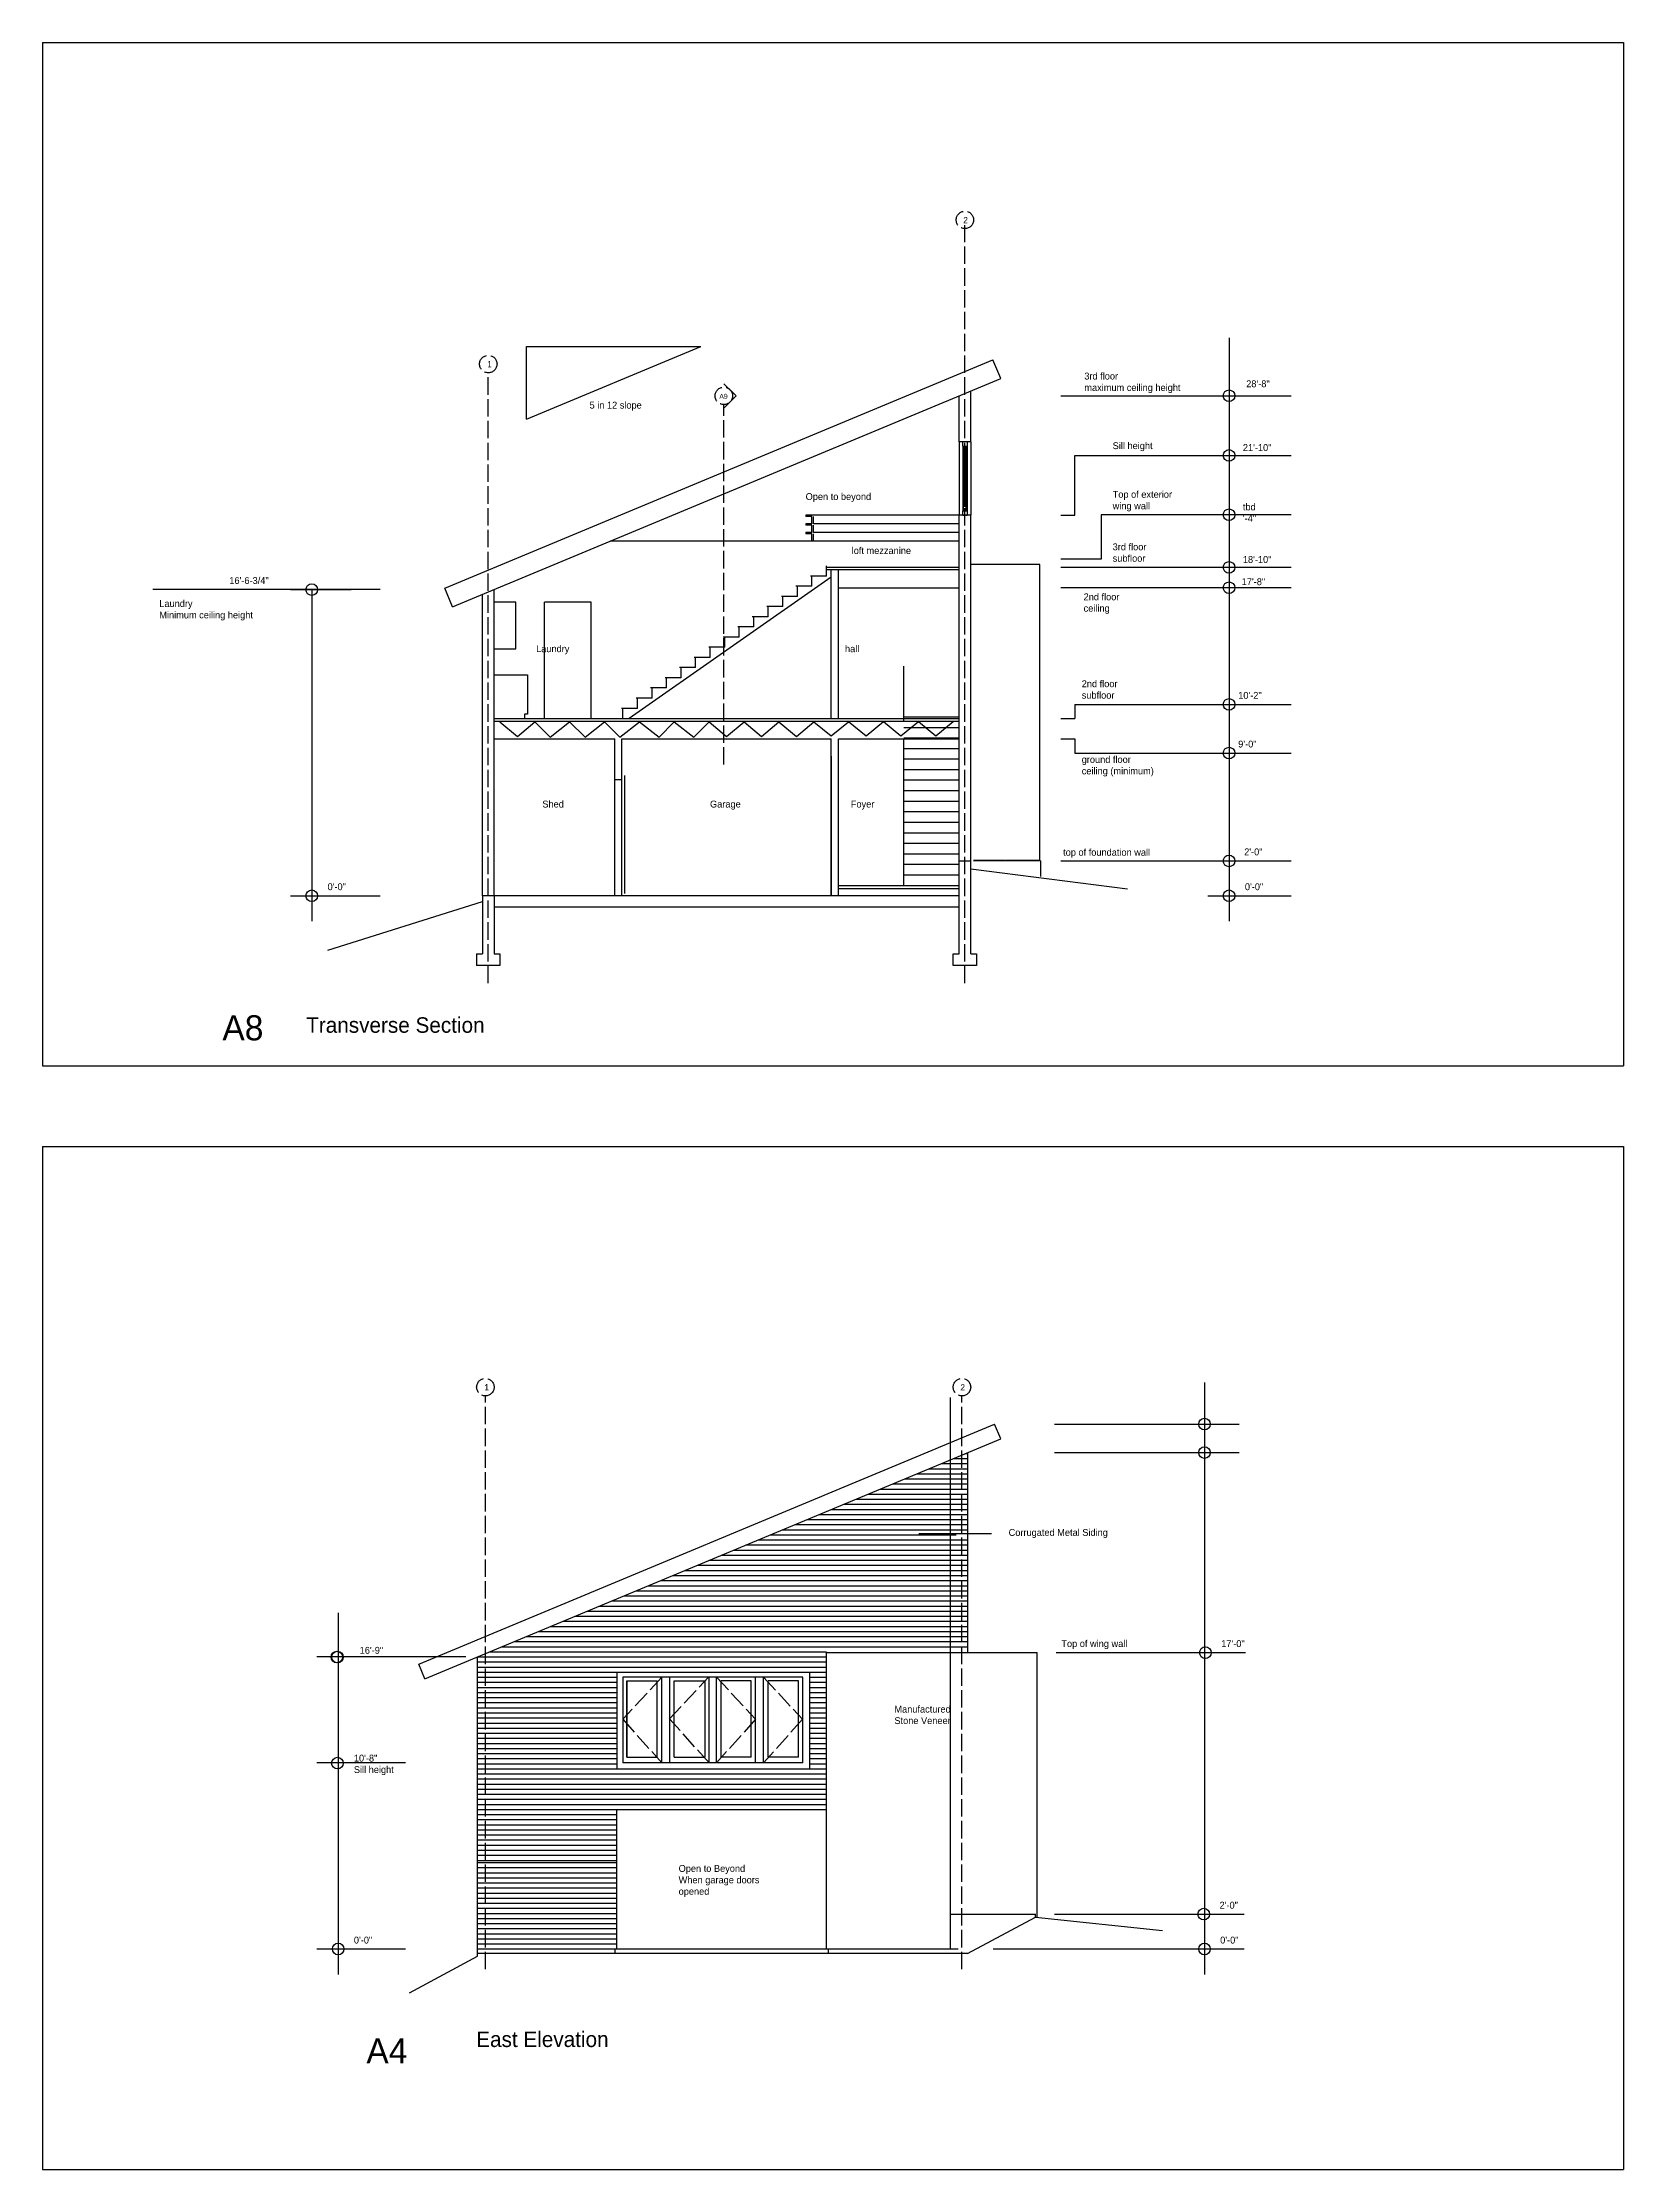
# Model space of a CAD drawing. Header units: inches. Extents: x 967 to 8475, y 257 to 3434.
# Drawn here: x 2166 to 3254, y 1971 to 3434 of the extents above; entities that cross this region are included whole.
import ezdxf

# ---------------------------------------------------------------- set-up
doc = ezdxf.new("R2010")
doc.units = ezdxf.units.IN
doc.header["$MEASUREMENT"] = 0
doc.linetypes.add('ACAD_ISO02W100', pattern=[15, 12, -3])
for name, color, linetype in [('blocks', 251, 'Continuous'), ('const', 7, 'Continuous'), ('e1', 7, 'Continuous'), ('e2', 251, 'Continuous'), ('glass', 172, 'Continuous'), ('glassSwing', 172, 'ACAD_ISO02W100'), ('grid', 252, 'ACAD_ISO02W100'), ('millwork', 253, 'Continuous'), ('stairs', 140, 'Continuous'), ('walls', 7, 'Continuous')]:
    doc.layers.add(name, color=color, linetype=linetype)

msp = doc.modelspace()

# ---------------------------------------------------------------- linework, layer by layer
for p, q in [((2166, 3434.3), (3254, 3434.3)), ((2166, 3434.3), (2166, 2730.3)), ((3254, 3434.3), (3254, 2730.3)), ((2166, 3235.3), (2166, 2730.3)), ((2796.8, 2871.2), (2804.8, 2871.2)), ((2166, 2730.3), (2836.2, 2730.3)), ((2166, 2730.3), (3254, 2730.3)), ((2166, 2674.8), (3254, 2674.8)), ((2166, 2674.8), (2166, 1970.8)), ((3254, 2674.8), (3254, 1970.8)), ((2166, 1970.8), (3254, 1970.8))]:
    msp.add_line(p, q)
at = {"layer": 'blocks'}
for p, q in [((2806.8, 2871.7), (2828.3, 2871.7)), ((2828.8, 2871.7), (2852.3, 2871.7))]:
    msp.add_line(p, q, dxfattribs=at)
at = {"layer": 'e1'}
for p, q in [((2708.8, 2969.2), (2708.8, 3071.4)), ((2713.8, 2969.2), (2713.8, 3071.4)), ((2559.8, 2847.2), (2559.8, 2927.2)), ((2564.8, 2847.2), (2564.8, 2927.2)), ((2708.8, 2847.2), (2708.8, 2939.2)), ((2713.8, 2847.2), (2713.8, 2939.2)), ((2705.5, 2122.5), (2705.5, 2326.5)), ((2561.3, 2218.5), (2705.5, 2218.5)), ((2707, 2119.5), (2707, 2122.5))]:
    msp.add_line(p, q, dxfattribs=at)
at = {"layer": 'e2'}
for p, q in [((2982.6, 3231.2), (2982.6, 2829.8)), ((2866.9, 3191.3), (3025.4, 3191.3)), ((2796.8, 3159.6), (2796.8, 3109.1)), ((2799.3, 3156.6), (2799.3, 3112.1)), ((2799.9, 3153.6), (2799.9, 3115.1)), ((2801.7, 3153.6), (2801.7, 3115.1)), ((2802.3, 3156.6), (2802.3, 3112.1)), ((2804.8, 3159.6), (2804.8, 3109.1)), ((2876.5, 3109.1), (2876.5, 3150.2)), ((2876.5, 3150.2), (3025.4, 3150.2)), ((2866.9, 3109.1), (2876.5, 3109.1)), ((3025.4, 3109.4), (2894.5, 3109.4)), ((2894.5, 3109.4), (2894.5, 3078.9)), ((2852.3, 3075.2), (2804.8, 3075.2)), ((2852.3, 2871.7), (2852.3, 3075.2)), ((2894.5, 3078.9), (2866.9, 3078.9)), ((3025.4, 3073.2), (2866.9, 3073.2)), ((3025.4, 3059.2), (2866.9, 3059.2)), ((2890.9, 3059.2), (2876.5, 3059.2)), ((2336.6, 3057.9), (2378.5, 3057.9)), ((2351.3, 3057.9), (2351.3, 2829.8)), ((2758.8, 2966.9), (2758.8, 3005.2)), ((2876.5, 2978.9), (3025.4, 2978.9)), ((2876.5, 2978.9), (2876.5, 2969.2)), ((2480.8, 2966.9), (2492.8, 2956.9)), ((2492.8, 2956.9), (2504.8, 2966.9)), ((2504.8, 2966.9), (2515.4, 2956.3)), ((2515.4, 2956.3), (2528.8, 2966.9)), ((2528.8, 2966.9), (2539.4, 2956.3)), ((2539.4, 2956.3), (2552.8, 2966.9)), ((2552.8, 2966.9), (2563.4, 2956.3)), ((2563.4, 2956.3), (2576.8, 2966.9)), ((2576.8, 2966.9), (2590.3, 2956.3)), ((2590.3, 2956.3), (2600.8, 2966.9)), ((2600.8, 2966.9), (2614.3, 2956.3)), ((2614.3, 2956.3), (2624.8, 2966.9)), ((2624.8, 2966.9), (2636.8, 2956.9)), ((2636.8, 2956.9), (2648.8, 2966.9)), ((2648.8, 2966.9), (2660.8, 2956.9)), ((2660.8, 2956.9), (2672.8, 2966.9)), ((2672.8, 2966.9), (2684.8, 2956.9)), ((2684.8, 2956.9), (2696.8, 2966.9)), ((2696.8, 2966.9), (2708.8, 2957.2)), ((2708.8, 2957.2), (2720.8, 2966.9)), ((2720.8, 2967.2), (2732.8, 2957.2)), ((2732.8, 2957.2), (2744.8, 2967.2)), ((2744.8, 2967.2), (2756.8, 2957.2)), ((2756.8, 2957.2), (2768.8, 2967.2)), ((2768.8, 2967.2), (2780.8, 2957.2)), ((2780.8, 2957.2), (2792.8, 2967.2)), ((2866.9, 2969.2), (2876.5, 2969.2)), ((2866.9, 2955.2), (2876.5, 2955.2)), ((2876.5, 2955.2), (2876.5, 2945.4)), ((2876.5, 2945.4), (3025.4, 2945.4)), ((2852.8, 2871.2), (2806.8, 2871.2)), ((2852.8, 2871.2), (2852.8, 2860.5)), ((2866.9, 2871.2), (3025.4, 2871.2)), ((2336.6, 2847.2), (2398.4, 2847.2)), ((2967.9, 2847.2), (3025.4, 2847.2)), ((2965.7, 2512.2), (2965.7, 2105)), ((2791, 2146.5), (2791, 2502)), ((2862.5, 2483.7), (2989.6, 2483.7)), ((2792.9, 2460), (2802.8, 2460)), ((2801.3, 2463.5), (2802.8, 2463.5)), ((2862.5, 2464.1), (2989.6, 2464.1)), ((2759.3, 2446), (2802.8, 2446)), ((2767.7, 2449.5), (2802.8, 2449.5)), ((2776.1, 2453), (2802.8, 2453)), ((2784.5, 2456.5), (2802.8, 2456.5)), ((2725.7, 2432), (2802.8, 2432)), ((2734.1, 2435.5), (2802.8, 2435.5)), ((2742.5, 2439), (2802.8, 2439)), ((2750.9, 2442.5), (2802.8, 2442.5)), ((2692.1, 2418), (2802.8, 2418)), ((2700.5, 2421.5), (2802.8, 2421.5)), ((2708.9, 2425), (2802.8, 2425)), ((2717.3, 2428.5), (2802.8, 2428.5)), ((2650.1, 2400.5), (2802.8, 2400.5)), ((2658.5, 2404), (2802.8, 2404)), ((2666.9, 2407.5), (2794.8, 2407.5)), ((2675.3, 2411), (2802.8, 2411)), ((2683.7, 2414.5), (2802.8, 2414.5)), ((2616.5, 2386.5), (2802.8, 2386.5)), ((2624.9, 2390), (2802.8, 2390)), ((2633.3, 2393.5), (2802.8, 2393.5)), ((2641.7, 2397), (2802.8, 2397)), ((2582.9, 2372.5), (2802.8, 2372.5)), ((2591.3, 2376), (2802.8, 2376)), ((2599.7, 2379.5), (2802.8, 2379.5)), ((2608.1, 2383), (2802.8, 2383)), ((2549.3, 2358.5), (2802.8, 2358.5)), ((2557.7, 2362), (2802.8, 2362)), ((2566.1, 2365.5), (2802.8, 2365.5)), ((2574.5, 2369), (2802.8, 2369)), ((2369.5, 2353.8), (2369.5, 2105)), ((2515.7, 2344.5), (2802.8, 2344.5)), ((2524.1, 2348), (2802.8, 2348)), ((2532.5, 2351.5), (2802.8, 2351.5)), ((2540.9, 2355), (2802.8, 2355)), ((2482.1, 2330.5), (2802.8, 2330.5)), ((2490.5, 2334), (2802.8, 2334)), ((2498.9, 2337.5), (2802.8, 2337.5)), ((2507.3, 2341), (2802.8, 2341)), ((2457.3, 2323.5), (2354.7, 2323.5)), ((2465.3, 2323.5), (2705.5, 2323.5)), ((2465.3, 2320), (2705.5, 2320)), ((2465.3, 2316.5), (2705.5, 2316.5)), ((2465.3, 2313), (2561.3, 2313)), ((2473.7, 2327), (2705.5, 2327)), ((2561.3, 2313), (2561.3, 2246.5)), ((2561.3, 2313), (2693.9, 2313)), ((2693.9, 2313), (2705.5, 2313)), ((2693.9, 2313), (2693.9, 2246.5)), ((2863.6, 2326.5), (2994, 2326.5)), ((2465.3, 2309.5), (2561.3, 2309.5)), ((2465.3, 2306), (2561.3, 2306)), ((2465.3, 2302.5), (2561.3, 2302.5)), ((2465.3, 2299), (2561.3, 2299)), ((2565.3, 2309.5), (2565.3, 2250.5)), ((2689.3, 2309.5), (2565.3, 2309.5)), ((2568.2, 2254.5), (2568.2, 2307)), ((2568.2, 2307), (2568.2, 2254.5)), ((2568.2, 2307), (2589, 2307)), ((2589, 2254.5), (2589, 2307)), ((2592.3, 2250.5), (2592.3, 2309.5)), ((2597.8, 2250.5), (2597.8, 2309.5)), ((2600.8, 2254.5), (2600.8, 2307)), ((2600.8, 2307), (2621.8, 2307)), ((2621.8, 2307), (2621.8, 2254.5)), ((2624.8, 2250.5), (2624.8, 2309.5)), ((2629.8, 2250.5), (2629.8, 2309.5)), ((2632.8, 2307), (2632.8, 2254.5)), ((2653.8, 2307), (2632.8, 2307)), ((2653.8, 2254.5), (2653.8, 2307)), ((2656.8, 2250.5), (2656.8, 2309.5)), ((2662.3, 2250.5), (2662.3, 2309.5)), ((2665.3, 2254.5), (2665.3, 2307)), ((2686.3, 2307), (2665.3, 2307)), ((2686.3, 2254.5), (2686.3, 2307)), ((2689.3, 2250.5), (2689.3, 2309.5)), ((2693.9, 2309.5), (2705.5, 2309.5)), ((2693.9, 2306), (2705.5, 2306)), ((2693.9, 2302.5), (2705.5, 2302.5)), ((2693.9, 2299), (2705.5, 2299)), ((2465.3, 2295.5), (2561.3, 2295.5)), ((2465.3, 2292), (2561.3, 2292)), ((2465.3, 2288.5), (2561.3, 2288.5)), ((2465.3, 2285), (2561.3, 2285)), ((2693.9, 2295.5), (2705.5, 2295.5)), ((2693.9, 2292), (2705.5, 2292)), ((2693.9, 2288.5), (2705.5, 2288.5)), ((2693.9, 2285), (2705.5, 2285)), ((2465.3, 2281.5), (2561.3, 2281.5)), ((2465.3, 2278), (2561.3, 2278)), ((2465.3, 2274.5), (2561.3, 2274.5)), ((2465.3, 2271), (2561.3, 2271)), ((2693.9, 2281.5), (2705.5, 2281.5)), ((2693.9, 2278), (2705.5, 2278)), ((2693.9, 2274.5), (2705.5, 2274.5)), ((2693.9, 2271), (2705.5, 2271)), ((2465.3, 2267.5), (2561.3, 2267.5)), ((2465.3, 2264), (2561.3, 2264)), ((2465.3, 2260.5), (2561.3, 2260.5)), ((2465.3, 2257), (2561.3, 2257)), ((2568.2, 2254.5), (2589, 2254.5)), ((2600.8, 2254.5), (2621.8, 2254.5)), ((2653.8, 2254.5), (2632.8, 2254.5)), ((2686.3, 2254.5), (2665.3, 2254.5)), ((2693.9, 2267.5), (2705.5, 2267.5)), ((2693.9, 2264), (2705.5, 2264)), ((2693.9, 2260.5), (2705.5, 2260.5)), ((2693.9, 2257), (2705.5, 2257)), ((2415.9, 2250.5), (2354.7, 2250.5)), ((2465.3, 2253.5), (2561.3, 2253.5)), ((2465.3, 2250), (2561.3, 2250)), ((2465.3, 2246.5), (2705.5, 2246.5)), ((2465.3, 2243), (2705.5, 2243)), ((2465.3, 2239.5), (2705.5, 2239.5)), ((2689.3, 2250.5), (2565.3, 2250.5)), ((2693.9, 2253.5), (2705.5, 2253.5)), ((2693.9, 2250), (2705.5, 2250)), ((2465.3, 2236), (2705.5, 2236)), ((2465.3, 2232.5), (2705.5, 2232.5)), ((2465.3, 2229), (2705.5, 2229)), ((2465.3, 2225.5), (2705.5, 2225.5)), ((2465.3, 2222), (2705.5, 2222)), ((2465.3, 2218.5), (2561.3, 2218.5)), ((2465.3, 2215), (2561.3, 2215)), ((2465.3, 2211.5), (2561.3, 2211.5)), ((2465.3, 2208), (2561.3, 2208)), ((2465.3, 2204.5), (2561.3, 2204.5)), ((2465.3, 2201), (2561.3, 2201)), ((2465.3, 2197.5), (2561.3, 2197.5)), ((2465.3, 2194), (2561.3, 2194)), ((2465.3, 2190.5), (2561.3, 2190.5)), ((2465.3, 2187), (2561.3, 2187)), ((2465.3, 2183.5), (2561.3, 2183.5)), ((2465.3, 2182), (2561.3, 2182)), ((2465.3, 2178.5), (2561.3, 2178.5)), ((2465.3, 2175), (2561.3, 2175)), ((2465.3, 2171.5), (2561.3, 2171.5)), ((2465.3, 2168), (2561.3, 2168)), ((2465.3, 2164.5), (2561.3, 2164.5)), ((2465.3, 2161), (2561.3, 2161)), ((2465.3, 2157.5), (2561.3, 2157.5)), ((2465.3, 2154), (2561.3, 2154)), ((2465.3, 2150.5), (2561.3, 2150.5)), ((2465.3, 2147), (2561.3, 2147)), ((2465.3, 2143.5), (2561.3, 2143.5)), ((2465.3, 2140), (2561.3, 2140)), ((2791, 2146.5), (2849.3, 2146.5)), ((2791, 2122.5), (2791, 2146.5)), ((2820.2, 2146.5), (2838.6, 2146.5)), ((2862.5, 2146.5), (2992.9, 2146.5)), ((2354.7, 2122.5), (2415.9, 2122.5)), ((2465.3, 2136.5), (2561.3, 2136.5)), ((2465.3, 2133), (2561.3, 2133)), ((2465.3, 2129.5), (2561.3, 2129.5)), ((2465.3, 2126), (2561.3, 2126)), ((2465.3, 2122.5), (2706.8, 2122.5)), ((2559.9, 2122.5), (2559.9, 2119.5)), ((2706.8, 2122.5), (2791, 2122.5)), ((2706.8, 2122.5), (2796.2, 2122.5)), ((2820.2, 2122.5), (2992.9, 2122.5))]:
    msp.add_line(p, q, dxfattribs=at)
for centre in [(2982.6, 3191.3), (2982.6, 3150.2), (2982.6, 3109.4), (2982.6, 3073.2), (2351.3, 3057.9), (2982.6, 3059.2), (2982.6, 2978.9), (2982.6, 2945.4), (2982.6, 2871.2), (2351.3, 2847.2), (2982.6, 2847.2), (2965.7, 2483.7), (2965.7, 2464.1), (2368.6, 2323.4), (2369, 2323.4), (2966.3, 2326.4), (2369, 2250.4), (2965.2, 2146.5), (2369.5, 2122.5), (2965.7, 2122.5)]:
    msp.add_circle(centre, 4, dxfattribs=at)
at = {"layer": 'glass'}
msp.add_line((2800.8, 3153.6), (2800.8, 3115.1), dxfattribs=at)
at = {"layer": 'glassSwing'}
for p, q in [((2592.3, 2309.5), (2565.3, 2280.7)), ((2597.3, 2280.7), (2624.3, 2309.5)), ((2629.8, 2309.5), (2656.8, 2280.7)), ((2662.3, 2309.5), (2689, 2280.7)), ((2565.3, 2280.7), (2592.3, 2250.5)), ((2624.8, 2250.5), (2597.8, 2280.7)), ((2656.8, 2280.7), (2629.8, 2250.5)), ((2689, 2280.7), (2662.3, 2250.5))]:
    msp.add_line(p, q, dxfattribs=at)
at = {"layer": 'grid'}
for p, q in [((2800.8, 2787), (2800.8, 3308.6)), ((2472.8, 2787), (2472.8, 3207.1)), ((2634.9, 2937.5), (2634.9, 3185.2)), ((2470.8, 2108.6), (2470.8, 2503.1)), ((2798.8, 2108.6), (2798.8, 2503.1))]:
    msp.add_line(p, q, dxfattribs=at)
for centre in [(2800.8, 3312.3), (2472.8, 3213.1), (2634.9, 3191.2), (2470.8, 2509.1), (2798.8, 2509.1)]:
    msp.add_circle(centre, 6, dxfattribs=at)
at = {"layer": 'millwork'}
for p, q in [((2499, 3215.2), (2499, 3225.2)), ((2499, 3225.2), (2619, 3225.2)), ((2499, 3175.2), (2499, 3225.2)), ((2499, 3205.2), (2499, 3215.2)), ((2499, 3195.2), (2499, 3205.2)), ((2796.8, 3109.2), (2691.3, 3109.2)), ((2691.3, 3109.2), (2691.3, 3108.2)), ((2695.5, 3108.2), (2691.3, 3108.2)), ((2691.3, 3103.2), (2691.3, 3102.2)), ((2695.5, 3103.2), (2691.3, 3103.2)), ((2695.5, 3103.2), (2695.5, 3108.2)), ((2696.5, 3103.2), (2696.5, 3108.2)), ((2796.8, 3103.2), (2696.5, 3103.2)), ((2796.8, 3091.2), (2556.7, 3091.2)), ((2695.5, 3102.2), (2691.3, 3102.2)), ((2691.3, 3097.2), (2691.3, 3096.2)), ((2695.5, 3097.2), (2691.3, 3097.2)), ((2695.5, 3096.2), (2691.3, 3096.2)), ((2695.5, 3097.2), (2695.5, 3102.2)), ((2695.5, 3091.2), (2695.5, 3096.2)), ((2696.5, 3097.2), (2696.5, 3102.2)), ((2796.8, 3097.2), (2696.5, 3097.2)), ((2696.5, 3091.2), (2696.5, 3096.2)), ((2398.4, 3057.9), (2241.9, 3057.9)), ((2491.8, 3049.2), (2476.8, 3049.2)), ((2491.8, 3017.2), (2491.8, 3049.2)), ((2511.5, 2969.2), (2511.5, 3049.2)), ((2543.5, 3049.2), (2511.5, 3049.2)), ((2543.5, 2969.2), (2543.5, 3049.2)), ((2476.8, 3017.2), (2491.8, 3017.2)), ((2476.8, 2999.2), (2499.8, 2999.2)), ((2499.8, 2999.2), (2499.8, 2972.2)), ((2499.8, 2972.2), (2497.8, 2972.2)), ((2497.8, 2972.2), (2497.8, 2969.2)), ((2758.8, 2854.2), (2758.8, 2955.2))]:
    msp.add_line(p, q, dxfattribs=at)
at = {"layer": 'stairs'}
for p, q in [((2705.5, 3067.2), (2705.5, 3074.2)), ((2695.5, 3060.2), (2684.5, 3060.2)), ((2685.5, 3053.2), (2685.5, 3060.2)), ((2705.5, 3067.2), (2694.5, 3067.2)), ((2695.5, 3060.2), (2695.5, 3067.2)), ((2675.5, 3046.2), (2664.5, 3046.2)), ((2665.5, 3039.2), (2665.5, 3046.2)), ((2685.5, 3053.2), (2674.5, 3053.2)), ((2675.5, 3046.2), (2675.5, 3053.2)), ((2655.5, 3032.2), (2644.5, 3032.2)), ((2645.5, 3025.2), (2645.5, 3032.2)), ((2665.5, 3039.2), (2654.5, 3039.2)), ((2655.5, 3032.2), (2655.5, 3039.2)), ((2635.5, 3018.2), (2624.5, 3018.2)), ((2625.5, 3011.2), (2625.5, 3018.2)), ((2645.5, 3025.2), (2634.5, 3025.2)), ((2635.5, 3018.2), (2635.5, 3025.2)), ((2615.5, 3004.2), (2604.5, 3004.2)), ((2605.5, 2997.2), (2605.5, 3004.2)), ((2625.5, 3011.2), (2614.5, 3011.2)), ((2615.5, 3004.2), (2615.5, 3011.2)), ((2595.5, 2990.2), (2584.5, 2990.2)), ((2585.5, 2983.2), (2585.5, 2990.2)), ((2605.5, 2997.2), (2594.5, 2997.2)), ((2595.5, 2990.2), (2595.5, 2997.2)), ((2575.5, 2976.2), (2564.5, 2976.2)), ((2565.5, 2969.2), (2565.5, 2976.2)), ((2585.5, 2983.2), (2574.5, 2983.2)), ((2575.5, 2976.2), (2575.5, 2983.2)), ((2796.8, 2970.2), (2758.8, 2970.2)), ((2796.8, 2962.9), (2758.8, 2962.9)), ((2796.8, 2955.7), (2758.8, 2955.7)), ((2796.8, 2948.4), (2758.8, 2948.4)), ((2796.8, 2941.2), (2758.8, 2941.2)), ((2796.8, 2933.9), (2758.8, 2933.9)), ((2796.8, 2926.7), (2758.8, 2926.7)), ((2796.8, 2919.4), (2758.8, 2919.4)), ((2796.8, 2912.2), (2758.8, 2912.2)), ((2796.8, 2904.9), (2758.8, 2904.9)), ((2796.8, 2897.7), (2758.8, 2897.7)), ((2796.8, 2890.4), (2758.8, 2890.4)), ((2796.8, 2883.2), (2758.8, 2883.2)), ((2796.8, 2875.9), (2758.8, 2875.9)), ((2796.8, 2868.7), (2758.8, 2868.7)), ((2796.8, 2861.4), (2758.8, 2861.4))]:
    msp.add_line(p, q, dxfattribs=at)
at = {"layer": 'walls'}
for p, q in [((2499, 3175.2), (2619, 3225.2)), ((2442.8, 3058.9), (2820.1, 3216.1)), ((2825.5, 3203.2), (2820.1, 3216.1)), ((2448.2, 3046), (2825.5, 3203.2)), ((2634.9, 3199.6), (2643.4, 3191.2)), ((2634.9, 3182.7), (2643.4, 3191.2)), ((2796.8, 3159.6), (2796.8, 3191.3)), ((2804.8, 3159.6), (2804.8, 3194.6)), ((2804.8, 3159.6), (2796.8, 3159.6)), ((2799.3, 3156.6), (2799.3, 3159.6)), ((2799.3, 3156.6), (2802.3, 3156.6)), ((2799.9, 3153.6), (2799.9, 3156.6)), ((2799.9, 3153.6), (2801.7, 3153.6)), ((2801.7, 3153.6), (2801.7, 3156.6)), ((2802.3, 3159.6), (2802.3, 3156.6)), ((2796.8, 2871.2), (2796.8, 3109.1)), ((2804.8, 3109.1), (2796.8, 3109.1)), ((2799.3, 3112.1), (2802.3, 3112.1)), ((2799.3, 3109.1), (2799.3, 3112.1)), ((2799.3, 3109.1), (2802.3, 3109.1)), ((2799.9, 3112.1), (2799.9, 3115.1)), ((2801.7, 3115.1), (2799.9, 3115.1)), ((2801.7, 3112.1), (2801.7, 3115.1)), ((2802.3, 3112.1), (2802.3, 3109.1)), ((2804.8, 2871.2), (2804.8, 3109.1)), ((2448.2, 3046), (2442.8, 3058.9)), ((2708.8, 3066.5), (2569.7, 2969.2)), ((2796.8, 3073.2), (2705.5, 3073.2)), ((2796.8, 3071.4), (2705.5, 3071.4)), ((2713.8, 3059.2), (2796.8, 3059.2)), ((2468.8, 2847.2), (2468.8, 3054.6)), ((2476.8, 2847.2), (2476.8, 3057.9)), ((2713.8, 2969.2), (2713.8, 2981.4)), ((2476.8, 2969.2), (2796.8, 2969.2)), ((2476.8, 2967.4), (2796.8, 2967.4)), ((2476.8, 2955.2), (2559.8, 2955.2)), ((2559.8, 2927.2), (2559.8, 2955.2)), ((2564.8, 2955.2), (2708.8, 2955.2)), ((2564.8, 2927.2), (2564.8, 2955.2)), ((2708.8, 2939.2), (2708.8, 2955.2)), ((2708.8, 2943.2), (2708.8, 2847.2)), ((2713.8, 2955.2), (2796.8, 2955.2)), ((2713.8, 2939.2), (2713.8, 2955.2)), ((2559.8, 2927.2), (2564.8, 2927.2)), ((2566.6, 2930.1), (2566.6, 2848.9)), ((2796.8, 2807.2), (2796.8, 2871.2)), ((2804.8, 2807.2), (2804.8, 2871.2)), ((2713.8, 2854.2), (2796.8, 2854.2)), ((2804.8, 2865.8), (2912.7, 2852)), ((2362.3, 2809.7), (2468.8, 2843.2)), ((2796.8, 2847.2), (2468.8, 2847.2)), ((2468.8, 2847.2), (2468.8, 2827.7)), ((2468.8, 2844.4), (2468.8, 2807.2)), ((2476.8, 2847.2), (2476.8, 2807.2)), ((2476.8, 2839.7), (2796.8, 2839.7)), ((2713.8, 2852.2), (2796.8, 2852.2)), ((2464.8, 2807.2), (2468.8, 2807.2)), ((2464.8, 2807.2), (2464.8, 2799.2)), ((2480.8, 2799.2), (2464.8, 2799.2)), ((2468.8, 2799.2), (2464.8, 2799.2)), ((2476.8, 2807.2), (2480.8, 2807.2)), ((2480.8, 2807.2), (2480.8, 2799.2)), ((2792.8, 2807.2), (2796.8, 2807.2)), ((2792.8, 2799.2), (2792.8, 2807.2)), ((2808.8, 2799.2), (2792.8, 2799.2)), ((2804.8, 2807.2), (2808.8, 2807.2)), ((2808.8, 2807.2), (2808.8, 2799.2)), ((2425, 2318.6), (2821.2, 2483.7)), ((2429.2, 2308.4), (2825.5, 2473.5)), ((2825.5, 2473.5), (2821.2, 2483.7)), ((2802.8, 2326.5), (2802.8, 2464.1)), ((2819, 2408.1), (2769, 2408.1)), ((2429.2, 2308.4), (2425, 2318.6)), ((2465.3, 2117.5), (2465.3, 2323.5)), ((2705.5, 2326.5), (2850.5, 2326.5)), ((2850.5, 2144.4), (2850.5, 2326.5)), ((2561.3, 2122.5), (2561.3, 2218.5)), ((2802.6, 2119.5), (2849.3, 2144.5)), ((2849.3, 2144.5), (2849.3, 2146.5)), ((2849.3, 2144.5), (2936.7, 2135.3)), ((2418.6, 2092.4), (2465.3, 2117.5)), ((2802.6, 2119.5), (2465.3, 2119.5))]:
    msp.add_line(p, q, dxfattribs=at)

# ---------------------------------------------------------------- texts
at = {"layer": 'const', "attachment_point": 1}
for s, insert, char_height, width in [('2', (2799.7, 3314.3), 4.26, 1625.197), ('1', (2472.1, 3215.2), 4.26, 1625.197), ('3rd floor^Jmaximum ceiling height', (2883, 3207.2), 4.736, 1805.775), ('A9', (2631.8, 3192.6), 3.41, 1300.158), ('28\'-8"', (2994.4, 3201.9), 4.74, 1805.775), ('5 in 12 slope', (2542.5, 3187.2), 4.736, 1805.775), ('Sill height', (2902.5, 3159.3), 4.736, 1805.775), ('21\'-10"', (2992.1, 3158), 4.74, 1805.775), ('Open to beyond', (2691.2, 3124.3), 4.736, 1805.775), ('Top of exterior\\Pwing wall', (2902.5, 3125.8), 4.736, 1805.775), ('tbd\\P\'-4"', (2992.1, 3117.2), 4.74, 1805.775), ('3rd floor^Jsubfloor', (2902.5, 3089.7), 4.736, 1805.775), ('loft mezzanine', (2722.9, 3087.1), 4.736, 1805.775), ('18\'-10"', (2992.1, 3081), 4.74, 1805.775), ('16\'-6-3/4"', (2294.6, 3066.5), 4.74, 1805.775), ('\\P17\'-8"', (2991.3, 3073.6), 4.74, 1805.775), ('Laundry^JMinimum ceiling height', (2246.4, 3050.7), 4.736, 1805.775), ('\\P2nd floor^Jceiling', (2882.5, 3063.2), 4.736, 1805.775), ('Laundry', (2505.7, 3019.6), 4.74, 1805.775), ('hall', (2718.3, 3019.6), 4.74, 1805.775), ('2nd floor^Jsubfloor', (2881.2, 2995.5), 4.736, 1805.775), ('10\'-2"', (2988.9, 2987.5), 4.74, 1805.775), ('ground floor^Jceiling (minimum)', (2881.2, 2943.4), 4.736, 1805.775), ('9\'-0"', (2988.9, 2954), 4.74, 1805.775), ('Shed', (2510, 2912.7), 4.74, 1805.775), ('Garage', (2625.4, 2912.7), 4.74, 1805.775), ('Foyer', (2722.3, 2912.7), 4.74, 1805.775), ('top of foundation wall', (2868.4, 2879.5), 4.736, 1805.775), ('2\'-0"', (2993, 2879.8), 4.74, 1805.775), ('0\'-0"', (2362.2, 2855.8), 4.74, 1805.775), ('0\'-0"', (2993.5, 2855.8), 4.74, 1805.775), ('A8', (2289.8, 2765), 17.26, 6582.049), ('Transverse Section', (2347.5, 2763.6), 10.656, 4062.993), ('1', (2470.1, 2511.2), 4.26, 1625.197), ('2', (2797.7, 2511.1), 4.26, 1625.197), ('Corrugated Metal Siding', (2830.9, 2411.5), 4.736, 1805.775), ('16\'-9"', (2384.3, 2330.4), 4.74, 1805.775), ('Top of wing wall', (2867.2, 2335), 4.736, 1805.775), ('17\'-0"', (2977.2, 2335), 4.74, 1805.775), ('Manufactured^JStone Veneer', (2752.3, 2289.9), 4.736, 1805.775), ('10\'-8"\\PSill height', (2380.3, 2256.2), 4.736, 1805.775), ('Open to Beyond^JWhen garage doors^Jopened', (2603.8, 2180.3), 4.736, 1805.775), ('2\'-0"', (2976.1, 2155), 4.74, 1805.775), ('0\'-0"', (2380.3, 2131), 4.74, 1805.775), ('0\'-0"', (2976.5, 2131), 4.74, 1805.775), ('East Elevation', (2464.5, 2065.7), 10.656, 4062.993), ('A4', (2388.9, 2061), 17.26, 6582.049)]:
    msp.add_mtext(s, dxfattribs=dict(at, insert=insert, char_height=char_height, width=width))

doc.saveas('drawing.dxf')
